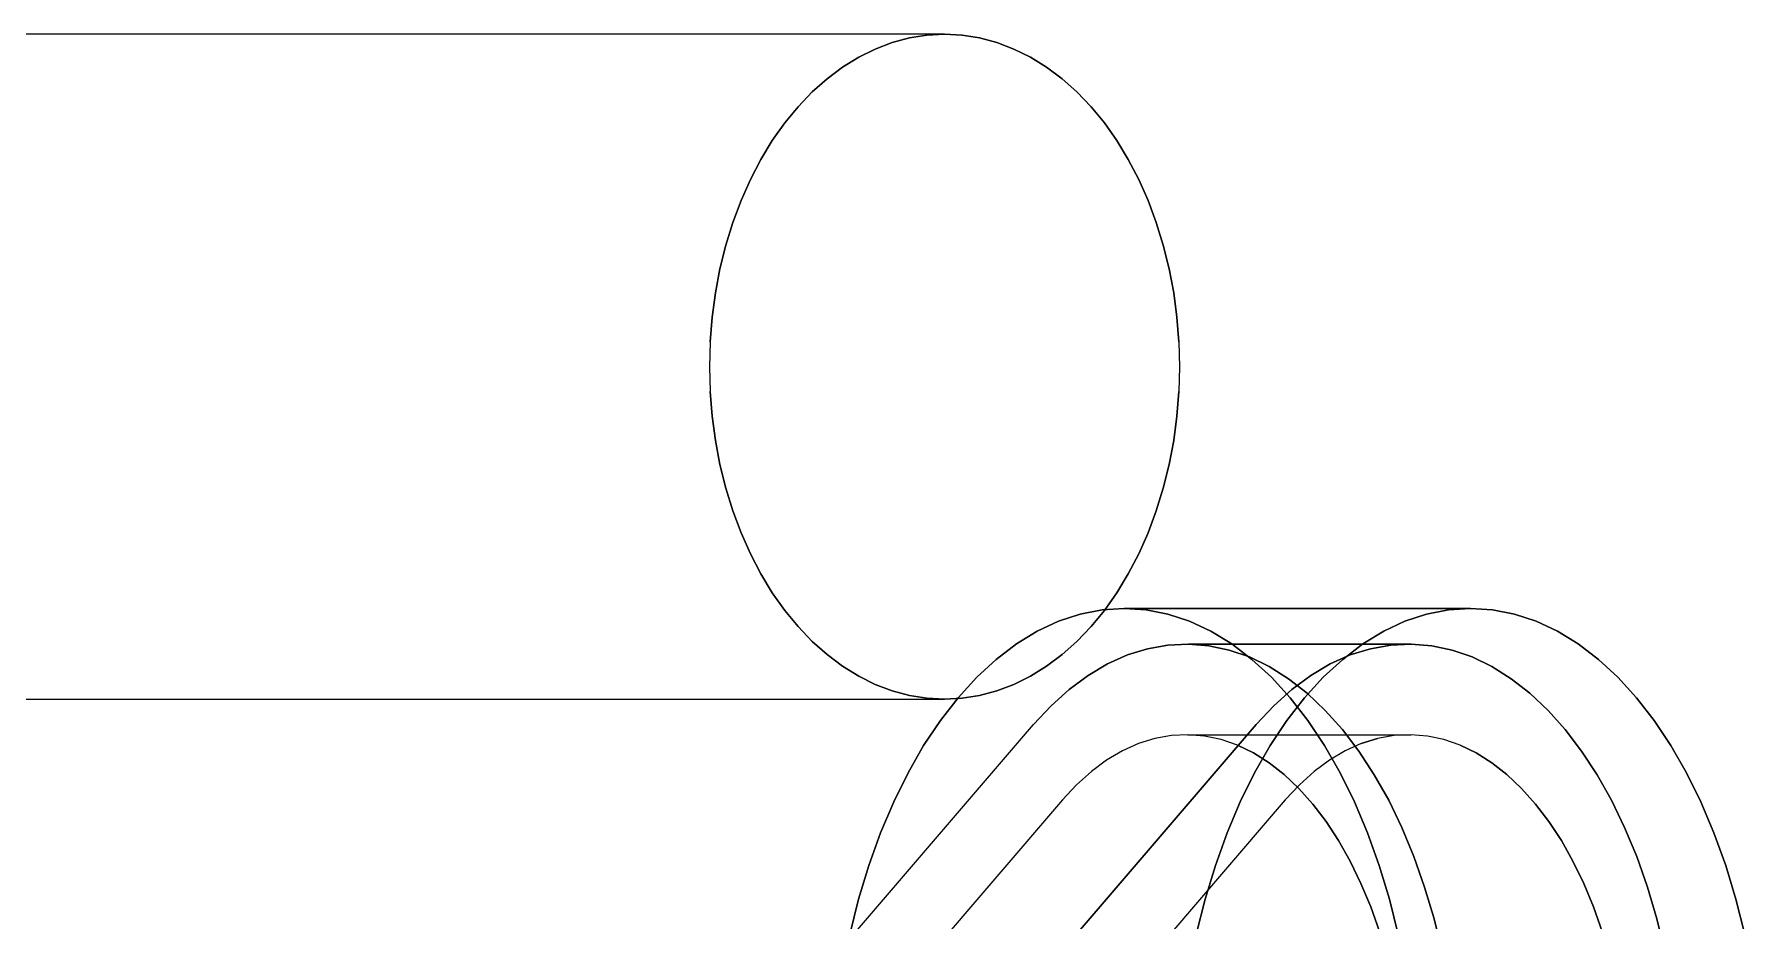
# Model space of a CAD drawing. Header units: millimetres. Extents: x -180 to 1414, y -663 to 972.
# Drawn here: x 655.4 to 712, y 786.7 to 816 of the extents above; entities that cross this region are included whole.
import ezdxf

# ---------------------------------------------------------------- set-up
doc = ezdxf.new("R2010")
doc.units = ezdxf.units.MM
doc.layers.add('SIDE', color=8, linetype='Continuous')

msp = doc.modelspace()

# ---------------------------------------------------------------- linework, layer by layer
at = {"layer": 'SIDE'}
for p, q in [((685.523, 816), (635.955, 816)), ((685.523, 816), (635.955, 816)), ((684.364, 815.877), (683.793, 815.724)), ((683.793, 815.724), (684.364, 815.877)), ((684.942, 815.969), (684.364, 815.877)), ((684.364, 815.877), (684.942, 815.969)), ((685.523, 816), (684.942, 815.969)), ((684.942, 815.969), (685.523, 816)), ((686.105, 815.969), (685.523, 816)), ((685.523, 816), (686.105, 815.969)), ((686.683, 815.877), (686.105, 815.969)), ((686.105, 815.969), (686.683, 815.877)), ((687.254, 815.724), (686.683, 815.877)), ((686.683, 815.877), (687.254, 815.724)), ((683.231, 815.511), (682.682, 815.24)), ((682.682, 815.24), (683.231, 815.511)), ((683.793, 815.724), (683.231, 815.511)), ((683.231, 815.511), (683.793, 815.724)), ((687.816, 815.511), (687.254, 815.724)), ((687.254, 815.724), (687.816, 815.511)), ((688.365, 815.24), (687.816, 815.511)), ((687.816, 815.511), (688.365, 815.24)), ((682.149, 814.911), (681.634, 814.526)), ((681.634, 814.526), (682.149, 814.911)), ((682.682, 815.24), (682.149, 814.911)), ((682.149, 814.911), (682.682, 815.24)), ((688.898, 814.911), (688.365, 815.24)), ((688.365, 815.24), (688.898, 814.911)), ((689.412, 814.526), (688.898, 814.911)), ((688.898, 814.911), (689.412, 814.526)), ((681.634, 814.526), (681.142, 814.089)), ((681.142, 814.089), (681.634, 814.526)), ((689.905, 814.089), (689.412, 814.526)), ((689.412, 814.526), (689.905, 814.089)), ((680.674, 813.6), (680.233, 813.064)), ((680.233, 813.064), (680.674, 813.6)), ((681.142, 814.089), (680.674, 813.6)), ((680.674, 813.6), (681.142, 814.089)), ((690.373, 813.6), (689.905, 814.089)), ((689.905, 814.089), (690.373, 813.6)), ((690.814, 813.064), (690.373, 813.6)), ((690.373, 813.6), (690.814, 813.064)), ((680.233, 813.064), (679.822, 812.482)), ((679.822, 812.482), (680.233, 813.064)), ((691.225, 812.482), (690.814, 813.064)), ((690.814, 813.064), (691.225, 812.482)), ((679.822, 812.482), (679.442, 811.858)), ((679.442, 811.858), (679.822, 812.482)), ((691.605, 811.858), (691.225, 812.482)), ((691.225, 812.482), (691.605, 811.858)), ((679.442, 811.858), (679.097, 811.197)), ((679.097, 811.197), (679.442, 811.858)), ((691.95, 811.197), (691.605, 811.858)), ((691.605, 811.858), (691.95, 811.197)), ((679.097, 811.197), (678.787, 810.5)), ((678.787, 810.5), (679.097, 811.197)), ((692.259, 810.5), (691.95, 811.197)), ((691.95, 811.197), (692.259, 810.5)), ((678.787, 810.5), (678.515, 809.773)), ((678.515, 809.773), (678.787, 810.5)), ((692.531, 809.773), (692.259, 810.5)), ((692.259, 810.5), (692.531, 809.773)), ((678.515, 809.773), (678.283, 809.019)), ((678.283, 809.019), (678.515, 809.773)), ((692.764, 809.019), (692.531, 809.773)), ((692.531, 809.773), (692.764, 809.019)), ((678.283, 809.019), (678.091, 808.242)), ((678.091, 808.242), (678.283, 809.019)), ((692.956, 808.242), (692.764, 809.019)), ((692.764, 809.019), (692.956, 808.242)), ((678.091, 808.242), (677.94, 807.448)), ((677.94, 807.448), (678.091, 808.242)), ((693.107, 807.448), (692.956, 808.242)), ((692.956, 808.242), (693.107, 807.448)), ((677.94, 807.448), (677.832, 806.639)), ((677.832, 806.639), (677.94, 807.448)), ((693.215, 806.639), (693.107, 807.448)), ((693.107, 807.448), (693.215, 806.639)), ((677.832, 806.639), (677.767, 805.822)), ((677.767, 805.822), (677.832, 806.639)), ((693.28, 805.822), (693.215, 806.639)), ((693.215, 806.639), (693.28, 805.822)), ((677.767, 805.822), (677.745, 805)), ((677.767, 805.822), (677.745, 805)), ((693.28, 805.822), (693.302, 805)), ((693.28, 805.822), (693.302, 805)), ((677.745, 805), (677.767, 804.178)), ((677.745, 805), (677.767, 804.178)), ((693.302, 805), (693.28, 804.178)), ((693.302, 805), (693.28, 804.178)), ((677.767, 804.178), (677.832, 803.361)), ((677.832, 803.361), (677.767, 804.178)), ((693.215, 803.361), (693.28, 804.178)), ((693.28, 804.178), (693.215, 803.361)), ((677.832, 803.361), (677.94, 802.552)), ((677.94, 802.552), (677.832, 803.361)), ((693.107, 802.552), (693.215, 803.361)), ((693.215, 803.361), (693.107, 802.552)), ((677.94, 802.552), (678.091, 801.758)), ((678.091, 801.758), (677.94, 802.552)), ((692.956, 801.758), (693.107, 802.552)), ((693.107, 802.552), (692.956, 801.758)), ((678.091, 801.758), (678.283, 800.981)), ((678.283, 800.981), (678.091, 801.758)), ((692.764, 800.981), (692.956, 801.758)), ((692.956, 801.758), (692.764, 800.981)), ((678.283, 800.981), (678.515, 800.227)), ((678.515, 800.227), (678.283, 800.981)), ((692.531, 800.227), (692.764, 800.981)), ((692.764, 800.981), (692.531, 800.227)), ((678.515, 800.227), (678.787, 799.5)), ((678.787, 799.5), (678.515, 800.227)), ((692.259, 799.5), (692.531, 800.227)), ((692.531, 800.227), (692.259, 799.5)), ((678.787, 799.5), (679.097, 798.803)), ((679.097, 798.803), (678.787, 799.5)), ((691.95, 798.803), (692.259, 799.5)), ((692.259, 799.5), (691.95, 798.803)), ((679.097, 798.803), (679.442, 798.142)), ((679.442, 798.142), (679.097, 798.803)), ((691.605, 798.142), (691.95, 798.803)), ((691.95, 798.803), (691.605, 798.142)), ((679.442, 798.142), (679.822, 797.518)), ((679.822, 797.518), (679.442, 798.142)), ((691.225, 797.518), (691.605, 798.142)), ((691.605, 798.142), (691.225, 797.518)), ((679.822, 797.518), (680.233, 796.936)), ((680.233, 796.936), (679.822, 797.518)), ((690.814, 796.936), (691.225, 797.518)), ((691.225, 797.518), (690.814, 796.936)), ((680.233, 796.936), (680.674, 796.4)), ((680.674, 796.4), (680.233, 796.936)), ((688.59, 796.245), (689.294, 796.574)), ((689.294, 796.574), (688.59, 796.245)), ((689.294, 796.574), (690.011, 796.81)), ((690.011, 796.81), (689.294, 796.574)), ((690.011, 796.81), (690.735, 796.952)), ((690.735, 796.952), (690.011, 796.81)), ((690.373, 796.4), (690.814, 796.936)), ((690.814, 796.936), (690.373, 796.4)), ((690.735, 796.952), (691.464, 797)), ((691.464, 797), (690.735, 796.952)), ((691.464, 797), (702.932, 797)), ((691.464, 797), (692.193, 796.952)), ((692.193, 796.952), (691.464, 797)), ((702.932, 797), (691.464, 797)), ((692.193, 796.952), (692.917, 796.81)), ((692.917, 796.81), (692.193, 796.952)), ((692.917, 796.81), (693.634, 796.574)), ((693.634, 796.574), (692.917, 796.81)), ((693.634, 796.574), (694.338, 796.245)), ((694.338, 796.245), (693.634, 796.574)), ((700.058, 796.245), (700.763, 796.574)), ((700.763, 796.574), (700.058, 796.245)), ((700.763, 796.574), (701.479, 796.81)), ((701.479, 796.81), (700.763, 796.574)), ((701.479, 796.81), (702.204, 796.952)), ((702.204, 796.952), (701.479, 796.81)), ((702.204, 796.952), (702.932, 797)), ((702.932, 797), (702.204, 796.952)), ((702.932, 797), (703.661, 796.952)), ((703.661, 796.952), (702.932, 797)), ((703.661, 796.952), (704.386, 796.81)), ((704.386, 796.81), (703.661, 796.952)), ((704.386, 796.81), (705.102, 796.574)), ((705.102, 796.574), (704.386, 796.81)), ((705.102, 796.574), (705.806, 796.245)), ((705.806, 796.245), (705.102, 796.574)), ((680.674, 796.4), (681.142, 795.911)), ((681.142, 795.911), (680.674, 796.4)), ((687.902, 795.825), (688.59, 796.245)), ((688.59, 796.245), (687.902, 795.825)), ((689.905, 795.911), (690.373, 796.4)), ((690.373, 796.4), (689.905, 795.911)), ((694.338, 796.245), (695.027, 795.825)), ((695.027, 795.825), (694.338, 796.245)), ((699.37, 795.825), (700.058, 796.245)), ((700.058, 796.245), (699.37, 795.825)), ((705.806, 796.245), (706.495, 795.825)), ((706.495, 795.825), (705.806, 796.245)), ((681.142, 795.911), (681.634, 795.474)), ((681.634, 795.474), (681.142, 795.911)), ((681.634, 795.474), (682.149, 795.089)), ((682.149, 795.089), (681.634, 795.474)), ((687.233, 795.316), (687.902, 795.825)), ((687.902, 795.825), (687.233, 795.316)), ((688.898, 795.089), (689.412, 795.474)), ((689.412, 795.474), (688.898, 795.089)), ((689.412, 795.474), (689.905, 795.911)), ((689.905, 795.911), (689.412, 795.474)), ((691.575, 795.46), (690.918, 795.164)), ((690.918, 795.164), (691.575, 795.46)), ((692.243, 795.669), (691.575, 795.46)), ((691.575, 795.46), (692.243, 795.669)), ((692.919, 795.79), (692.243, 795.669)), ((692.243, 795.669), (692.919, 795.79)), ((693.597, 795.823), (692.919, 795.79)), ((692.919, 795.79), (693.597, 795.823)), ((694.275, 795.768), (693.597, 795.823)), ((693.597, 795.823), (700.969, 795.823)), ((700.969, 795.823), (693.597, 795.823)), ((693.597, 795.823), (694.275, 795.768)), ((694.949, 795.624), (694.275, 795.768)), ((694.275, 795.768), (694.949, 795.624)), ((695.615, 795.394), (694.949, 795.624)), ((694.949, 795.624), (695.615, 795.394)), ((695.027, 795.825), (695.695, 795.316)), ((695.695, 795.316), (695.027, 795.825)), ((698.948, 795.46), (698.291, 795.164)), ((698.291, 795.164), (698.948, 795.46)), ((698.702, 795.316), (699.37, 795.825)), ((699.37, 795.825), (698.702, 795.316)), ((699.616, 795.669), (698.948, 795.46)), ((698.948, 795.46), (699.616, 795.669)), ((700.291, 795.79), (699.616, 795.669)), ((699.616, 795.669), (700.291, 795.79)), ((700.969, 795.823), (700.291, 795.79)), ((700.291, 795.79), (700.969, 795.823)), ((701.647, 795.768), (700.969, 795.823)), ((700.969, 795.823), (701.647, 795.768)), ((702.321, 795.624), (701.647, 795.768)), ((701.647, 795.768), (702.321, 795.624)), ((702.987, 795.394), (702.321, 795.624)), ((702.321, 795.624), (702.987, 795.394)), ((706.495, 795.825), (707.163, 795.316)), ((707.163, 795.316), (706.495, 795.825)), ((682.149, 795.089), (682.682, 794.76)), ((682.682, 794.76), (682.149, 795.089)), ((686.589, 794.722), (687.233, 795.316)), ((687.233, 795.316), (686.589, 794.722)), ((688.365, 794.76), (688.898, 795.089)), ((688.898, 795.089), (688.365, 794.76)), ((690.918, 795.164), (690.275, 794.784)), ((690.275, 794.784), (690.918, 795.164)), ((696.268, 795.077), (695.615, 795.394)), ((695.615, 795.394), (696.268, 795.077)), ((695.695, 795.316), (696.34, 794.722)), ((696.34, 794.722), (695.695, 795.316)), ((696.907, 794.675), (696.268, 795.077)), ((696.268, 795.077), (696.907, 794.675)), ((698.291, 795.164), (697.648, 794.784)), ((697.648, 794.784), (698.291, 795.164)), ((698.057, 794.722), (698.702, 795.316)), ((698.702, 795.316), (698.057, 794.722)), ((703.641, 795.077), (702.987, 795.394)), ((702.987, 795.394), (703.641, 795.077)), ((704.279, 794.675), (703.641, 795.077)), ((703.641, 795.077), (704.279, 794.675)), ((707.163, 795.316), (707.808, 794.722)), ((707.808, 794.722), (707.163, 795.316)), ((682.682, 794.76), (683.231, 794.489)), ((683.231, 794.489), (682.682, 794.76)), ((683.231, 794.489), (683.793, 794.276)), ((683.793, 794.276), (683.231, 794.489)), ((685.971, 794.046), (686.589, 794.722)), ((686.589, 794.722), (685.971, 794.046)), ((687.254, 794.276), (687.816, 794.489)), ((687.816, 794.489), (687.254, 794.276)), ((687.816, 794.489), (688.365, 794.76)), ((688.365, 794.76), (687.816, 794.489)), ((689.651, 794.321), (689.048, 793.777)), ((689.048, 793.777), (689.651, 794.321)), ((690.275, 794.784), (689.651, 794.321)), ((689.651, 794.321), (690.275, 794.784)), ((696.34, 794.722), (696.957, 794.046)), ((696.957, 794.046), (696.34, 794.722)), ((697.023, 794.321), (696.42, 793.777)), ((696.42, 793.777), (697.023, 794.321)), ((697.527, 794.192), (696.907, 794.675)), ((696.907, 794.675), (697.527, 794.192)), ((697.648, 794.784), (697.023, 794.321)), ((697.023, 794.321), (697.648, 794.784)), ((697.439, 794.046), (698.057, 794.722)), ((698.057, 794.722), (697.439, 794.046)), ((704.899, 794.192), (704.279, 794.675)), ((704.279, 794.675), (704.899, 794.192)), ((707.808, 794.722), (708.425, 794.046)), ((708.425, 794.046), (707.808, 794.722)), ((635.955, 794), (685.523, 794)), ((635.955, 794), (685.523, 794)), ((683.793, 794.276), (684.364, 794.123)), ((684.364, 794.123), (683.793, 794.276)), ((684.364, 794.123), (684.942, 794.031)), ((684.942, 794.031), (684.364, 794.123)), ((684.942, 794.031), (685.523, 794)), ((685.523, 794), (684.942, 794.031)), ((685.385, 793.291), (685.971, 794.046)), ((685.971, 794.046), (685.385, 793.291)), ((685.523, 794), (686.105, 794.031)), ((686.105, 794.031), (685.523, 794)), ((686.105, 794.031), (686.683, 794.123)), ((686.683, 794.123), (686.105, 794.031)), ((686.683, 794.123), (687.254, 794.276)), ((687.254, 794.276), (686.683, 794.123)), ((689.048, 793.777), (688.47, 793.157)), ((688.47, 793.157), (689.048, 793.777)), ((696.42, 793.777), (695.842, 793.157)), ((695.842, 793.157), (696.42, 793.777)), ((696.853, 793.291), (697.439, 794.046)), ((697.439, 794.046), (696.853, 793.291)), ((696.957, 794.046), (697.544, 793.291)), ((697.544, 793.291), (696.957, 794.046)), ((698.124, 793.629), (697.527, 794.192)), ((697.527, 794.192), (698.124, 793.629)), ((705.496, 793.629), (704.899, 794.192)), ((704.899, 794.192), (705.496, 793.629)), ((708.425, 794.046), (709.012, 793.291)), ((709.012, 793.291), (708.425, 794.046)), ((684.832, 792.462), (685.385, 793.291)), ((685.385, 793.291), (684.832, 792.462)), ((696.3, 792.462), (696.853, 793.291)), ((696.853, 793.291), (696.3, 792.462)), ((697.544, 793.291), (698.096, 792.462)), ((698.096, 792.462), (697.544, 793.291)), ((698.695, 792.99), (698.124, 793.629)), ((698.124, 793.629), (698.695, 792.99)), ((706.067, 792.99), (705.496, 793.629)), ((705.496, 793.629), (706.067, 792.99)), ((709.012, 793.291), (709.565, 792.462)), ((709.565, 792.462), (709.012, 793.291)), ((667.008, 768.157), (688.47, 793.157)), ((667.008, 768.157), (688.47, 793.157)), ((674.381, 768.157), (695.842, 793.157)), ((695.842, 793.157), (674.381, 768.157)), ((692.484, 792.698), (691.943, 792.529)), ((692.484, 792.698), (691.943, 792.529)), ((693.031, 792.797), (692.484, 792.698)), ((693.031, 792.797), (692.484, 792.698)), ((693.581, 792.823), (693.031, 792.797)), ((693.581, 792.823), (693.031, 792.797)), ((694.13, 792.779), (693.581, 792.823)), ((693.581, 792.823), (700.953, 792.823)), ((694.13, 792.779), (693.581, 792.823)), ((693.581, 792.823), (700.953, 792.823)), ((694.676, 792.662), (694.13, 792.779)), ((694.676, 792.662), (694.13, 792.779)), ((695.216, 792.475), (694.676, 792.662)), ((695.216, 792.475), (694.676, 792.662)), ((699.237, 792.279), (698.695, 792.99)), ((698.695, 792.99), (699.237, 792.279)), ((699.856, 792.698), (699.315, 792.529)), ((699.315, 792.529), (699.856, 792.698)), ((700.403, 792.797), (699.856, 792.698)), ((700.403, 792.797), (699.856, 792.698)), ((700.953, 792.823), (700.403, 792.797)), ((700.953, 792.823), (700.403, 792.797)), ((701.503, 792.779), (700.953, 792.823)), ((701.503, 792.779), (700.953, 792.823)), ((702.049, 792.662), (701.503, 792.779)), ((702.049, 792.662), (701.503, 792.779)), ((702.588, 792.475), (702.049, 792.662)), ((702.588, 792.475), (702.049, 792.662)), ((706.61, 792.279), (706.067, 792.99)), ((706.067, 792.99), (706.61, 792.279)), ((684.316, 791.563), (684.832, 792.462)), ((684.832, 792.462), (684.316, 791.563)), ((691.41, 792.289), (690.889, 791.981)), ((691.41, 792.289), (690.889, 791.981)), ((691.943, 792.529), (691.41, 792.289)), ((691.943, 792.529), (691.41, 792.289)), ((695.216, 792.475), (695.746, 792.218)), ((695.746, 792.218), (695.216, 792.475)), ((695.746, 792.218), (696.263, 791.893)), ((696.263, 791.893), (695.746, 792.218)), ((695.784, 791.563), (696.3, 792.462)), ((696.3, 792.462), (695.784, 791.563)), ((698.096, 792.462), (698.612, 791.563)), ((698.612, 791.563), (698.096, 792.462)), ((698.782, 792.289), (698.261, 791.981)), ((698.782, 792.289), (698.261, 791.981)), ((699.315, 792.529), (698.782, 792.289)), ((699.315, 792.529), (698.782, 792.289)), ((699.748, 791.498), (699.237, 792.279)), ((699.237, 792.279), (699.748, 791.498)), ((702.588, 792.475), (703.118, 792.218)), ((703.118, 792.218), (702.588, 792.475)), ((703.118, 792.218), (703.636, 791.893)), ((703.636, 791.893), (703.118, 792.218)), ((707.12, 791.498), (706.61, 792.279)), ((706.61, 792.279), (707.12, 791.498)), ((709.565, 792.462), (710.08, 791.563)), ((710.08, 791.563), (709.565, 792.462)), ((683.841, 790.599), (684.316, 791.563)), ((684.316, 791.563), (683.841, 790.599)), ((690.383, 791.606), (689.894, 791.165)), ((690.383, 791.606), (689.894, 791.165)), ((690.889, 791.981), (690.383, 791.606)), ((690.889, 791.981), (690.383, 791.606)), ((695.309, 790.599), (695.784, 791.563)), ((695.784, 791.563), (695.309, 790.599)), ((696.263, 791.893), (696.765, 791.501)), ((696.765, 791.501), (696.263, 791.893)), ((696.765, 791.501), (697.249, 791.045)), ((697.249, 791.045), (696.765, 791.501)), ((697.755, 791.606), (697.266, 791.165)), ((697.266, 791.165), (697.755, 791.606)), ((698.261, 791.981), (697.755, 791.606)), ((698.261, 791.981), (697.755, 791.606)), ((698.612, 791.563), (699.088, 790.599)), ((699.088, 790.599), (698.612, 791.563)), ((700.223, 790.654), (699.748, 791.498)), ((699.748, 791.498), (700.223, 790.654)), ((703.636, 791.893), (704.138, 791.501)), ((704.138, 791.501), (703.636, 791.893)), ((704.138, 791.501), (704.622, 791.045)), ((704.622, 791.045), (704.138, 791.501)), ((707.595, 790.654), (707.12, 791.498)), ((707.12, 791.498), (707.595, 790.654)), ((710.08, 791.563), (710.556, 790.599)), ((710.556, 790.599), (710.08, 791.563)), ((689.894, 791.165), (689.426, 790.663)), ((689.894, 791.165), (689.426, 790.663)), ((697.266, 791.165), (696.798, 790.663)), ((697.266, 791.165), (696.798, 790.663)), ((697.249, 791.045), (697.712, 790.528)), ((697.712, 790.528), (697.249, 791.045)), ((704.622, 791.045), (705.085, 790.528)), ((705.085, 790.528), (704.622, 791.045)), ((689.426, 790.663), (667.964, 765.663)), ((689.426, 790.663), (667.964, 765.663)), ((696.798, 790.663), (675.337, 765.663)), ((696.798, 790.663), (675.337, 765.663)), ((683.408, 789.576), (683.841, 790.599)), ((683.841, 790.599), (683.408, 789.576)), ((694.876, 789.576), (695.309, 790.599)), ((695.309, 790.599), (694.876, 789.576)), ((697.712, 790.528), (698.152, 789.951)), ((698.152, 789.951), (697.712, 790.528)), ((699.088, 790.599), (699.521, 789.576)), ((699.521, 789.576), (699.088, 790.599)), ((700.661, 789.75), (700.223, 790.654)), ((700.223, 790.654), (700.661, 789.75)), ((705.085, 790.528), (705.524, 789.951)), ((705.524, 789.951), (705.085, 790.528)), ((708.033, 789.75), (707.595, 790.654)), ((707.595, 790.654), (708.033, 789.75)), ((710.556, 790.599), (710.989, 789.576)), ((710.989, 789.576), (710.556, 790.599)), ((698.152, 789.951), (698.565, 789.318)), ((698.565, 789.318), (698.152, 789.951)), ((705.524, 789.951), (705.938, 789.318)), ((705.938, 789.318), (705.524, 789.951)), ((683.02, 788.5), (683.408, 789.576)), ((683.408, 789.576), (683.02, 788.5)), ((694.488, 788.5), (694.876, 789.576)), ((694.876, 789.576), (694.488, 788.5)), ((698.565, 789.318), (698.951, 788.634)), ((698.951, 788.634), (698.565, 789.318)), ((699.521, 789.576), (699.909, 788.5)), ((699.909, 788.5), (699.521, 789.576)), ((701.059, 788.791), (700.661, 789.75)), ((700.661, 789.75), (701.059, 788.791)), ((705.938, 789.318), (706.323, 788.634)), ((706.323, 788.634), (705.938, 789.318)), ((708.431, 788.791), (708.033, 789.75)), ((708.033, 789.75), (708.431, 788.791)), ((710.989, 789.576), (711.377, 788.5)), ((711.377, 788.5), (710.989, 789.576)), ((701.414, 787.783), (701.059, 788.791)), ((701.059, 788.791), (701.414, 787.783)), ((708.787, 787.783), (708.431, 788.791)), ((708.431, 788.791), (708.787, 787.783)), ((682.679, 787.376), (683.02, 788.5)), ((683.02, 788.5), (682.679, 787.376)), ((694.147, 787.376), (694.488, 788.5)), ((694.488, 788.5), (694.147, 787.376)), ((698.951, 788.634), (699.306, 787.901)), ((699.306, 787.901), (698.951, 788.634)), ((699.909, 788.5), (700.249, 787.376)), ((700.249, 787.376), (699.909, 788.5)), ((706.323, 788.634), (706.678, 787.901)), ((706.678, 787.901), (706.323, 788.634)), ((711.377, 788.5), (711.717, 787.376)), ((711.717, 787.376), (711.377, 788.5)), ((699.306, 787.901), (699.628, 787.124)), ((699.628, 787.124), (699.306, 787.901)), ((701.726, 786.732), (701.414, 787.783)), ((701.414, 787.783), (701.726, 786.732)), ((706.678, 787.901), (707, 787.124)), ((707, 787.124), (706.678, 787.901)), ((709.098, 786.732), (708.787, 787.783)), ((708.787, 787.783), (709.098, 786.732)), ((682.387, 786.211), (682.679, 787.376)), ((682.679, 787.376), (682.387, 786.211)), ((693.856, 786.211), (694.147, 787.376)), ((694.147, 787.376), (693.856, 786.211)), ((699.628, 787.124), (699.916, 786.308)), ((699.916, 786.308), (699.628, 787.124)), ((700.249, 787.376), (700.541, 786.211)), ((700.541, 786.211), (700.249, 787.376)), ((707, 787.124), (707.289, 786.308)), ((707.289, 786.308), (707, 787.124)), ((711.717, 787.376), (712.009, 786.211)), ((712.009, 786.211), (711.717, 787.376)), ((701.992, 785.643), (701.726, 786.732)), ((701.726, 786.732), (701.992, 785.643)), ((709.364, 785.643), (709.098, 786.732)), ((709.098, 786.732), (709.364, 785.643))]:
    msp.add_line(p, q, dxfattribs=at)

doc.saveas('drawing.dxf')
